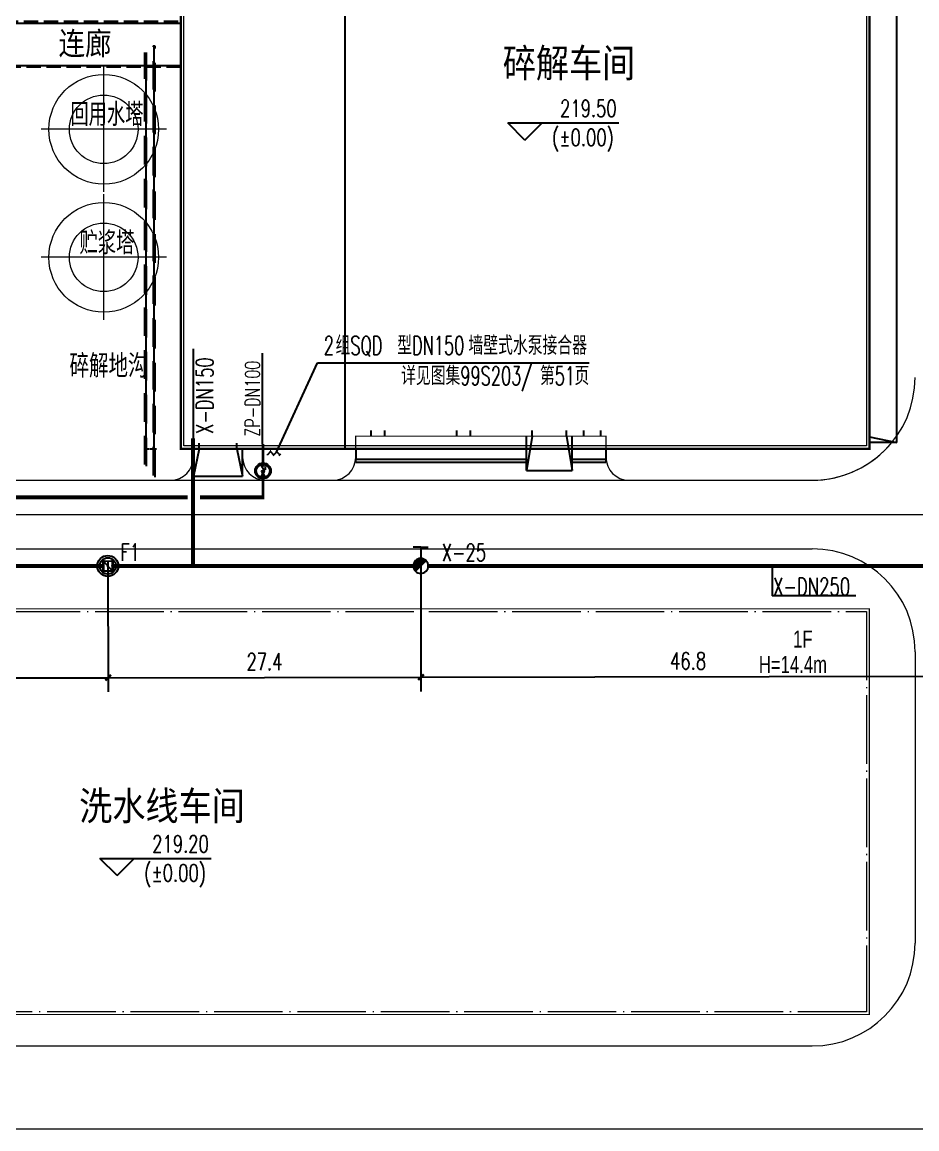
# Model space of a CAD drawing. Header units: metres. Extents: x 497246 to 997717, y 2998582 to 5998198.
# Drawn here: x 499510.9 to 499589.2, y 2999067.6 to 2999164.4 of the extents above; entities that cross this region are included whole.
import ezdxf
from ezdxf.enums import TextEntityAlignment as Align

# ---------------------------------------------------------------- set-up
doc = ezdxf.new("R2010")
doc.units = ezdxf.units.M
doc.header["$LTSCALE"] = 1000
for name, pattern in [('CENTER', [2, 1.25, -0.25, 0.25, -0.25]), ('DASH', [0.35, 0.25, -0.1]), ('DASHED2', [0.375, 0.25, -0.125]), ('DOTE', [2.42, 2, -0.2, 0.02, -0.2]), ('HIDDEN', [0.375, 0.25, -0.125])]:
    doc.linetypes.add(name, pattern=pattern)
doc.layers.get('0').update_dxf_attribs({"linetype": 'CONTINUOUS'})
doc.layers.get('Defpoints').update_dxf_attribs({"linetype": 'CONTINUOUS'})
for name, color, linetype in [('DIM_消防', 3, 'CONTINUOUS'), ('eqsj1', 141, 'CONTINUOUS'), ('EQUIP_消火栓', 7, 'CONTINUOUS'), ('EQUIP_消防', 7, 'CONTINUOUS'), ('eqzj1', 40, 'CONTINUOUS'), ('PIPE-喷淋', 6, 'CONTINUOUS'), ('PIPE-消防', 1, 'CONTINUOUS'), ('PIPE-给水', 3, 'CONTINUOUS'), ('PUB_TEXT', 7, 'CONTINUOUS'), ('TWT_DIM', 3, 'CONTINUOUS'), ('VALVE_喷淋', 7, 'CONTINUOUS'), ('建筑', 7, 'CONTINUOUS'), ('建筑门坡散水', 9, 'CONTINUOUS'), ('文字', 255, 'CONTINUOUS'), ('新建建筑', 2, 'CONTINUOUS')]:
    doc.layers.add(name, color=color, linetype=linetype)
doc.layers.add('建筑轴线', color=1, linetype='DOTE', lineweight=15, plot=False)
for name, color, linetype, lineweight in [('细线', 7, 'CONTINUOUS', 18), ('设备', 253, 'CONTINUOUS', 15), ('道路', 4, 'CONTINUOUS', 15), ('道路中线', 1, 'DOTE', 13)]:
    doc.layers.add(name, color=color, linetype=linetype, lineweight=lineweight)
doc.styles.add('_HZTXT', font='txt.shx', dxfattribs={"width": 0.8, "bigfont": 'HZTXT.shx'})
doc.styles.add('_TCH_DIM', font='SIMPLEX', dxfattribs={"bigfont": 'GBCBIG'})
doc.styles.add('_TCH_DIM_T3', font='SIMPLEX', dxfattribs={"width": 0.705882, "bigfont": 'GBCBIG'})
doc.styles.add('_TWT_SERIAL', font='COMPLEX', dxfattribs={"width": 0.8, "height": 3.5, "bigfont": 'HZTXT'})
doc.styles.add('CLWD', font='ARIALN.TTF')
doc.styles.add('HZTXT', font='txt', dxfattribs={"width": 0.7, "bigfont": 'HZTXT'})
doc.styles.get("Standard").update_dxf_attribs({"font": 'rs.shx', "bigfont": 'hztxt.shx'})
doc.styles.add('TG_LINETYPE', font='SIMPLEX', dxfattribs={"width": 0.8, "height": 3, "bigfont": 'HZTXT'})
doc.styles.add('亨利项目总图布置_2022_8_8_t3--03$0$亨利项目总图布置_2022_8_8_t3--02$0$CEC', font='ARIALN.TTF')
doc.linetypes.add('TG_X', pattern='A,3,-0.3,["X",TG_LINETYPE,S=0.1,R=0,X=-0.23,Y=-0.15],0', length=3.3)
doc.linetypes.add('TG_ZP', pattern='A,3,-0.6,["ZP",TG_LINETYPE,S=0.1,R=0,X=-0.6,Y=-0.2],0', length=3.6)
doc.dimstyles.new('_TWT_ARCH&&1', dxfattribs={"dimtxt": 1.4875, "dimasz": 0.5, "dimexe": 1.25, "dimexo": 1.5, "dimgap": 0.63125, "dimtad": 1, "dimdec": 1, "dimzin": 0, "dimdsep": 46, "dimtxsty": '_TCH_DIM_T3', "dimblk": 'ARCHTICK', "dimcen": 0.09, "dimclrt": 7, "dimazin": 2, "dimtfac": 1, "dimtdec": 1, "dimtix": 1, "dimtmove": 2, "dimatfit": 3, "dimfxl": 1, "dimtolj": 1, "dimtzin": 0, "dimarcsym": 0})

# ---------------------------------------------------------------- blocks, each defined once
blk = doc.blocks.new('A$C8b354ef7')
at = {"layer": '设备', "color": 1, "linetype": 'DOTE'}
for p, q in [((5.487, 0), (5.487, 11.015)), ((0, 5.508), (10.975, 5.508))]:
    blk.add_line(p, q, dxfattribs=at)
at = {"layer": '设备'}
blk.add_circle((5.487, 5.475), 4.8, dxfattribs=at)
at = {"layer": '设备', "linetype": 'HIDDEN'}
blk.add_circle((5.487, 5.475), 3, dxfattribs=at)
blk = doc.blocks.new('$VALVE$00000315')
blk.add_line((-75, 125), (75, 125))
blk.add_lwpolyline([(-125, -75), (-125, 75), (125, -75), (125, 75)])
for p in [(-125, 0), (125, 0)]:
    blk.add_point(p)
blk.add_solid([(0, 125), (0, 150), (75, 125)])
blk = doc.blocks.new('$VALVE$00000296')
for points in [[(-125, 72), (-125, -72), (125, 72), (125, -72), (-125, 72)], [(0, 60), (0, -64)]]:
    blk.add_lwpolyline(points)
for p in [(-125, 0), (125, 0)]:
    blk.add_point(p)
blk = doc.blocks.new('$ATTACHMENT$00000194')
for p, q in [((0, 0), (134, 134)), ((0, 0), (134, -134)), ((107, 162), (134, 134)), ((161, 107), (134, 134)), ((107, -161), (134, -134)), ((161, -107), (134, -134))]:
    blk.add_line(p, q)
blk = doc.blocks.new('$VALVE$00000316')
for p, q in [((-125, 72), (125, -72)), ((-125, 72), (-125, -72)), ((-125, 72), (125, 72)), ((125, 72), (125, -72)), ((-125, -72), (125, -72))]:
    blk.add_line(p, q)
at = {"const_width": 21.1}
blk.add_lwpolyline([(-11, 0, 1), (11, 0, 1)], format="xyb", close=True, dxfattribs=at)
for p in [(-125, 0), (125, 0)]:
    blk.add_point(p)
at = {"color": 7, "flags": 9}
for tag in ['XSIZE', 'YSIZE']:
    blk.add_attdef(tag, (0, 0), '', height=0.5, dxfattribs=at)
blk = doc.blocks.new('_ArchTick')
at = {"color": 0, "linetype": 'ByBlock', "const_width": 0.4}
blk.add_lwpolyline([(-0.5, -0.5), (0.5, 0.5)], dxfattribs=at)
blk = doc.blocks.new('*D399')
at = {"layer": 'Defpoints', "color": 0, "transparency": 16777216}
for p in [(499545.753, 2999118.818), (499592.515, 2999118.901), (499592.536, 2999107.189)]:
    blk.add_point(p, dxfattribs=at)
at = {"layer": 'TWT_DIM', "color": 0, "lineweight": -2, "transparency": 16777216}
for p, q in [((499545.756, 2999117.318), (499545.776, 2999105.856)), ((499592.518, 2999117.401), (499592.538, 2999105.939)), ((499545.774, 2999107.106), (499592.536, 2999107.189))]:
    blk.add_line(p, q, dxfattribs=at)
at = {"layer": 'TWT_DIM', "color": 0, "lineweight": -2, "transparency": 16777216, "xscale": 0.5, "yscale": 0.5, "zscale": 0.5}
for p, rotation in [((499545.774, 2999107.106), 180.1021288850687), ((499592.536, 2999107.189), 0.102128885068738)]:
    blk.add_blockref('_ArchTick', p, dxfattribs=dict(at, rotation=rotation))
at = {"layer": 'TWT_DIM', "color": 7, "transparency": 16777216, "insert": (499569.153, 2999108.522), "char_height": 1.4875, "attachment_point": 5, "rotation": 0.10213, "style": '_TCH_DIM_T3'}
blk.add_mtext('\\A1;46.8', dxfattribs=at)
blk = doc.blocks.new('*D400')
at = {"layer": 'Defpoints', "color": 0, "transparency": 16777216}
for p in [(499518.375, 2999118.769), (499545.753, 2999118.818), (499545.774, 2999107.106)]:
    blk.add_point(p, dxfattribs=at)
at = {"layer": 'TWT_DIM', "color": 0, "lineweight": -2, "transparency": 16777216}
for p, q in [((499518.377, 2999117.269), (499518.398, 2999105.807)), ((499545.756, 2999117.318), (499545.776, 2999105.856)), ((499518.395, 2999107.057), (499545.774, 2999107.106))]:
    blk.add_line(p, q, dxfattribs=at)
at = {"layer": 'TWT_DIM', "color": 0, "lineweight": -2, "transparency": 16777216, "xscale": 0.5, "yscale": 0.5, "zscale": 0.5}
for p, rotation in [((499518.395, 2999107.057), 180.1021288853441), ((499545.774, 2999107.106), 0.1021288853440977)]:
    blk.add_blockref('_ArchTick', p, dxfattribs=dict(at, rotation=rotation))
at = {"layer": 'TWT_DIM', "color": 7, "transparency": 16777216, "insert": (499532.082, 2999108.456), "char_height": 1.4875, "attachment_point": 5, "rotation": 0.10213, "style": '_TCH_DIM_T3'}
blk.add_mtext('\\A1;27.4', dxfattribs=at)
blk = doc.blocks.new('*D401')
at = {"layer": 'Defpoints', "color": 0, "transparency": 16777216}
for p in [(499459.755, 2999118.665), (499518.375, 2999118.769), (499518.395, 2999107.057)]:
    blk.add_point(p, dxfattribs=at)
at = {"layer": 'TWT_DIM', "color": 0, "lineweight": -2, "transparency": 16777216}
for p, q in [((499459.758, 2999117.165), (499459.778, 2999105.702)), ((499518.377, 2999117.269), (499518.398, 2999105.807)), ((499459.776, 2999106.952), (499518.395, 2999107.057))]:
    blk.add_line(p, q, dxfattribs=at)
at = {"layer": 'TWT_DIM', "color": 0, "lineweight": -2, "transparency": 16777216, "xscale": 0.5, "yscale": 0.5, "zscale": 0.5}
for p, rotation in [((499459.776, 2999106.952), 180.102128885093), ((499518.395, 2999107.057), 0.1021288850930501)]:
    blk.add_blockref('_ArchTick', p, dxfattribs=dict(at, rotation=rotation))
at = {"layer": 'TWT_DIM', "color": 7, "transparency": 16777216, "insert": (499489.083, 2999108.38), "char_height": 1.4875, "attachment_point": 5, "rotation": 0.10213, "style": '_TCH_DIM_T3'}
blk.add_mtext('\\A1;58.6', dxfattribs=at)
blk = doc.blocks.new('$TwtSys$00000385')
for p, q in [((0, 331), (-130, 331)), ((0, 331), (0, 131)), ((0, 331), (130, 331)), ((92, 92), (-92, -92))]:
    blk.add_line(p, q)
for start, end in [(135, 315), (315, 135)]:
    blk.add_arc((0, 0), 131, start, end)
at = {"color": 0}
for points in [[(-34, 127), (-127, 34), (34, 127), (-127, -34)], [(-93, 93), (-93, 93), (-34, 127), (-127, 34)], [(34, 127), (-127, -34), (93, 93), (-93, -93)]]:
    blk.add_solid(points, dxfattribs=at)

msp = doc.modelspace()

# ---------------------------------------------------------------- hatches: boundary and pattern name
at = {"layer": 'PIPE-喷淋', "linetype": 'TG_ZP'}
for points in [[(499531.946, 2999122.833), (499532.059, 2999122.833), (499532.059, 2999122.658)], [(499531.946, 2999122.833), (499531.946, 2999122.658), (499532.059, 2999122.658)]]:
    msp.add_hatch(color=0, dxfattribs=at).paths.add_polyline_path(points)

# ---------------------------------------------------------------- linework, layer by layer
at = {"color": 0}
msp.add_line((499539.115, 2999197.583), (499539.115, 2999127.083), dxfattribs=at)
at = {"color": 0, "ltscale": 10}
for radius in [0.689, 0.589]:
    msp.add_circle((499531.952, 2999125.148), radius, dxfattribs=at)
at = {"layer": 'DIM_消防'}
for p, q in [((499533.134, 2999126.79), (499536.73, 2999134.597)), ((499536.73, 2999134.597), (499560.495, 2999134.597))]:
    msp.add_line(p, q, dxfattribs=at)
at = {"layer": 'eqsj1', "color": 150, "linetype": 'DASHED2', "ltscale": 0.01}
for p, q in [((499521.621, 2999125.706), (499521.621, 2999161.75)), ((499521.771, 2999125.556), (499521.771, 2999161.75))]:
    msp.add_line(p, q, dxfattribs=at)
at = {"layer": 'eqsj1', "color": 150}
msp.add_line((499521.721, 2999127.083), (499521.721, 2999161.7), dxfattribs=at)
at = {"layer": 'eqzj1', "color": 150, "linetype": 'DASHED2', "ltscale": 0.01}
for p, q in [((499522.371, 2999124.756), (499522.371, 2999162.35)), ((499522.521, 2999124.606), (499522.521, 2999162.35))]:
    msp.add_line(p, q, dxfattribs=at)
at = {"layer": 'eqzj1', "color": 150}
msp.add_line((499522.421, 2999127.083), (499522.421, 2999162.4), dxfattribs=at)
at = {"layer": 'eqzj1', "linetype": 'CENTER'}
for p, q in [((499521.544, 2999127.083), (499522.021, 2999127.083)), ((499522.092, 2999127.083), (499522.627, 2999127.083))]:
    msp.add_line(p, q, dxfattribs=at)
at = {"layer": 'PIPE-喷淋', "color": 0, "linetype": 'TG_ZP', "ltscale": 0.003}
for points, const_width in [([(499531.946, 2999127.488), (499531.946, 2999125.613)], 0.225), ([(499508.951, 2999122.833), (499525.367, 2999122.833)], 0.35), ([(499526.448, 2999122.833), (499531.946, 2999122.833)], 0.35)]:
    msp.add_lwpolyline(points, dxfattribs=dict(at, const_width=const_width))
at = {"layer": 'PIPE-喷淋', "ltscale": 400, "const_width": 0.1}
for points in [[(499532.603, 2999126.832), (499532.603, 2999127.08)], [(499533.164, 2999126.832), (499533.164, 2999127.08)]]:
    msp.add_lwpolyline(points, dxfattribs=at)
at = {"layer": 'PIPE-喷淋', "const_width": 0.0525}
for points in [[(499531.946, 2999125.613), (499531.946, 2999125.614)], [(499531.946, 2999125.164), (499531.946, 2999125.132)]]:
    msp.add_lwpolyline(points, dxfattribs=at)
at = {"layer": 'PIPE-喷淋', "color": 0, "linetype": 'TG_ZP', "ltscale": 0.0025, "const_width": 0.225}
msp.add_lwpolyline([(499531.946, 2999122.833), (499531.946, 2999124.682)], dxfattribs=at)
at = {"layer": 'PIPE-消防', "color": 70, "linetype": 'TG_X', "ltscale": 700}
msp.add_line((499525.84, 2999135.84), (499525.84, 2999127.989), dxfattribs=at)
at = {"layer": 'PIPE-消防', "color": 70, "linetype": 'ByBlock'}
msp.add_line((499576.496, 2999116.927), (499576.496, 2999114.219), dxfattribs=at)
at = {"layer": 'PIPE-消防', "linetype": 'TG_X', "ltscale": 0.005, "const_width": 0.35}
for points in [[(499525.84, 2999127.989), (499525.84, 2999116.833)], [(499508.411, 2999116.833), (499517.926, 2999116.833)], [(499518.826, 2999116.833), (499525.84, 2999116.833)], [(499525.84, 2999116.833), (499545.101, 2999116.833)], [(499546.409, 2999116.833), (499598.015, 2999116.833)]]:
    msp.add_lwpolyline(points, dxfattribs=at)
at = {"layer": 'PIPE-给水', "color": 70, "linetype": 'ByBlock'}
for p, q in [((499531.92, 2999127.488), (499531.92, 2999135.444)), ((499583.836, 2999114.219), (499576.496, 2999114.219))]:
    msp.add_line(p, q, dxfattribs=at)
at = {"layer": 'VALVE_喷淋', "linetype": 'Continuous'}
for p, q in [((499517.925, 2999117.331), (499517.928, 2999116.331)), ((499518, 2999117.331), (499518.003, 2999116.331)), ((499518.75, 2999117.334), (499518.753, 2999116.334)), ((499518.825, 2999117.334), (499518.828, 2999116.334))]:
    msp.add_line(p, q, dxfattribs=at)
for radius in [0.913, 0.913, 0.713, 0.713]:
    msp.add_circle((499518.376, 2999116.833), radius, dxfattribs=at)
at = {"layer": '建筑'}
msp.add_line((499539.115, 2999197.583), (499539.115, 2999127.083), dxfattribs=at)
at = {"layer": '建筑', "linetype": 'Continuous', "const_width": 0.1}
for points in [[(499524.765, 2999197.583), (499540.065, 2999197.583), (499540.065, 2999196.483), (499561.965, 2999196.483), (499561.965, 2999197.583), (499585.015, 2999197.583), (499585.015, 2999127.083), (499561.965, 2999127.083), (499561.965, 2999128.183), (499540.065, 2999128.183), (499540.065, 2999127.083), (499524.765, 2999127.083)], [(499480.515, 2999113.083), (499585.015, 2999113.083), (499585.015, 2999077.583), (499480.515, 2999077.583)]]:
    msp.add_lwpolyline(points, close=True, dxfattribs=at)
at = {"layer": '建筑', "linetype": 'DASH', "ltscale": 0.005}
msp.add_lwpolyline([(499509.265, 2999164.483), (499524.765, 2999164.483), (499524.765, 2999160.483), (499509.265, 2999160.483)], close=True, dxfattribs=at)
at = {"layer": '建筑轴线', "ltscale": 3}
msp.add_lwpolyline([(499525.015, 2999197.333), (499584.765, 2999197.333), (499584.765, 2999127.333), (499525.015, 2999127.333)], close=True, dxfattribs=at)
at = {"layer": '建筑轴线', "ltscale": 0.003}
for points in [[(499525.015, 2999197.333), (499584.765, 2999197.333), (499584.765, 2999127.333), (499525.015, 2999127.333)], [(499480.765, 2999112.833), (499584.765, 2999112.833), (499584.765, 2999077.833), (499480.765, 2999077.833)]]:
    msp.add_lwpolyline(points, close=True, dxfattribs=at)
at = {"layer": '建筑门坡散水', "linetype": 'Continuous'}
for p, q in [((499587.415, 2999127.633), (499587.415, 2999197.033)), ((499541.415, 2999128.183), (499541.415, 2999128.683)), ((499542.615, 2999128.183), (499542.615, 2999128.683)), ((499548.915, 2999128.183), (499548.915, 2999128.683)), ((499550.115, 2999128.183), (499550.115, 2999128.683)), ((499555.015, 2999125.183), (499555.015, 2999128.183)), ((499555.515, 2999128.183), (499555.015, 2999125.183)), ((499555.515, 2999128.183), (499555.515, 2999128.683)), ((499558.515, 2999128.183), (499558.515, 2999128.683)), ((499558.515, 2999128.183), (499559.015, 2999125.183)), ((499559.015, 2999125.183), (499559.015, 2999128.183)), ((499560.015, 2999128.183), (499560.015, 2999128.683)), ((499561.515, 2999128.183), (499561.515, 2999128.683)), ((499526.365, 2999127.083), (499526.365, 2999127.583)), ((499529.665, 2999127.083), (499529.665, 2999127.583)), ((499585.015, 2999128.133), (499587.415, 2999127.633)), ((499587.415, 2999127.633), (499585.015, 2999127.633)), ((499525.865, 2999124.683), (499525.865, 2999127.083)), ((499526.365, 2999127.083), (499525.865, 2999124.683)), ((499529.665, 2999127.083), (499530.165, 2999124.683)), ((499530.165, 2999124.683), (499530.165, 2999127.083)), ((499540.065, 2999127.083), (499540.065, 2999126.283)), ((499540.065, 2999126.283), (499540.065, 2999126.183)), ((499561.965, 2999127.083), (499561.965, 2999126.183)), ((499540.065, 2999126.183), (499555.015, 2999126.183)), ((499540.065, 2999125.883), (499540.065, 2999126.183)), ((499555.015, 2999125.883), (499540.065, 2999125.883)), ((499555.015, 2999126.183), (499555.015, 2999125.883)), ((499559.015, 2999126.183), (499561.965, 2999126.183)), ((499559.015, 2999125.883), (499559.015, 2999126.183)), ((499561.965, 2999125.883), (499559.015, 2999125.883)), ((499561.965, 2999126.183), (499561.965, 2999125.883)), ((499525.865, 2999124.683), (499530.165, 2999124.683)), ((499555.015, 2999125.183), (499559.015, 2999125.183))]:
    msp.add_line(p, q, dxfattribs=at)
at = {"layer": '文字', "color": 0}
for p, q in [((499554.872, 2999154.094), (499553.372, 2999155.594)), ((499553.372, 2999155.594), (499563.099, 2999155.594)), ((499554.872, 2999154.094), (499556.372, 2999155.594)), ((499519.183, 2999089.742), (499517.683, 2999091.242)), ((499517.683, 2999091.242), (499527.41, 2999091.242)), ((499519.183, 2999089.742), (499520.683, 2999091.242))]:
    msp.add_line(p, q, dxfattribs=at)
at = {"layer": '新建建筑', "linetype": 'DASH', "ltscale": 10}
for p, q in [((499509.265, 2999164.333), (499524.765, 2999164.333)), ((499509.265, 2999160.632), (499524.765, 2999160.632))]:
    msp.add_line(p, q, dxfattribs=at)
at = {"layer": '新建建筑', "color": 0, "linetype": 'Continuous', "const_width": 0.2}
msp.add_lwpolyline([(499524.765, 2999197.583), (499585.015, 2999197.583), (499585.015, 2999127.083), (499524.765, 2999127.083)], close=True, dxfattribs=at)
at = {"layer": '道路', "linetype": 'ByBlock', "lineweight": 0, "ltscale": 0.2}
for p, q in [((499525.865, 2999127.083), (499525.865, 2999126.333)), ((499530.165, 2999127.083), (499530.165, 2999126.333)), ((499540.065, 2999127.083), (499540.065, 2999126.333)), ((499561.965, 2999127.083), (499561.965, 2999126.333)), ((499449.015, 2999124.333), (499580.015, 2999124.333)), ((499510.215, 2999124.333), (499523.865, 2999124.333)), ((499532.165, 2999124.333), (499538.065, 2999124.333)), ((499563.965, 2999124.333), (499580.015, 2999124.333)), ((499484.515, 2999118.333), (499580.015, 2999118.333)), ((499484.515, 2999074.833), (499580.015, 2999074.833)), ((499484.515, 2999074.833), (499580.015, 2999074.833))]:
    msp.add_line(p, q, dxfattribs=at)
at = {"layer": '道路', "linetype": 'ByBlock', "ltscale": 0.2}
msp.add_line((499589.015, 2999109.333), (499589.015, 2999083.833), dxfattribs=at)
msp.add_line((499589.015, 2999109.333), (499589.015, 2999083.833), dxfattribs=at)
for centre, end in [((499580.015, 2999133.333), 0), ((499580.015, 2999133.333), 320.70322), ((499580.015, 2999083.833), 360), ((499580.015, 2999083.833), 0)]:
    msp.add_arc(centre, 9, 270, end, dxfattribs=at)
at = {"layer": '道路', "linetype": 'ByBlock', "lineweight": 0, "ltscale": 0.2}
for centre, radius, start, end in [((499523.865, 2999126.333), 2, 270, 0), ((499532.165, 2999126.333), 2, 180, 270), ((499538.065, 2999126.333), 2, 270, 0), ((499563.965, 2999126.333), 2, 180, 270), ((499580.015, 2999109.333), 9, 360, 90), ((499580.015, 2999109.333), 9, 0, 90)]:
    msp.add_arc(centre, radius, start, end, dxfattribs=at)
at = {"layer": '道路中线', "ltscale": 5}
for p, q in [((499233.42, 2999121.333), (499592.515, 2999121.333)), ((499479.996, 2999067.583), (499645.996, 2999067.583))]:
    msp.add_line(p, q, dxfattribs=at)
at = {"layer": '道路中线', "ltscale": 0.005}
for p, q in [((499233.42, 2999121.333), (499592.515, 2999121.333)), ((499481.496, 2999067.583), (499645.996, 2999067.583)), ((499481.496, 2999067.583), (499645.996, 2999067.583))]:
    msp.add_line(p, q, dxfattribs=at)

# ---------------------------------------------------------------- block references
at = {"layer": 'EQUIP_消火栓', "xscale": 0.005, "yscale": 0.005, "zscale": 0.005}
msp.add_blockref('$TwtSys$00000385', (499545.755, 2999116.833), dxfattribs=at)
at = {"layer": 'EQUIP_消防', "xscale": 0.002, "yscale": 0.002, "zscale": 0.002, "rotation": 270}
for p in [(499532.6, 2999126.833), (499533.164, 2999126.83)]:
    msp.add_blockref('$ATTACHMENT$00000194', p, dxfattribs=at)
at = {"layer": 'VALVE_喷淋', "yscale": 0.0018, "zscale": 0.0018, "rotation": 270}
for name, p, xscale in [('$VALVE$00000315', (499531.946, 2999125.389), -0.0018), ('$VALVE$00000296', (499531.946, 2999124.907), 0.0018)]:
    msp.add_blockref(name, p, dxfattribs=dict(at, xscale=xscale))
at = {"layer": 'VALVE_喷淋', "linetype": 'Continuous', "xscale": 0.00300418119039787, "yscale": 0.006, "zscale": 0.00300418119039787, "rotation": 0.1921711441115849}
msp.add_blockref('$VALVE$00000316', (499518.376, 2999116.833), dxfattribs=at)
at = {"layer": '细线', "linetype": 'Continuous'}
for p in [(499512.528, 2999149.558), (499512.528, 2999138.358)]:
    msp.add_blockref('A$C8b354ef7', p, dxfattribs=at)

# ---------------------------------------------------------------- texts
at = {"style": '_HZTXT', "width": 0.8}
for s, p in [('回用水塔', (499518.295, 2999156.327)), ('贮浆塔', (499518.295, 2999145.094))]:
    msp.add_text(s, height=2, rotation=0, dxfattribs=at).set_placement(p, align=Align.MIDDLE_CENTER)
at = {"layer": 'DIM_消防', "color": 7, "style": '_TWT_SERIAL'}
for s, height, width, p in [('2', 1.621, 0.64, (499537.266, 2999135.307)), ('组', 1.621, 0.8, (499538.303, 2999135.307)), ('SQD', 1.6207, 0.64, (499539.599, 2999135.307)), ('型', 1.621, 0.8, (499543.696, 2999135.307)), ('DN150', 1.6207, 0.64, (499544.992, 2999135.307)), ('墙壁式水泵接合器', 1.6207, 0.8, (499549.931, 2999135.307)), ('详见图集', 1.6207, 0.8, (499544.036, 2999132.652)), ('99S203/', 1.6207, 0.64, (499549.222, 2999132.652)), ('第', 1.621, 0.8, (499556.186, 2999132.652)), ('51', 1.6207, 0.64, (499557.482, 2999132.652)), ('页', 1.621, 0.8, (499559.211, 2999132.652))]:
    msp.add_text(s, height=height, dxfattribs=dict(at, width=width)).set_placement(p)
at = {"layer": 'PIPE-喷淋', "linetype": 'TG_ZP', "ltscale": 800, "style": 'HZTXT', "width": 0.7}
msp.add_text('ZP-DN100', height=1.3, rotation=90, dxfattribs=at).set_placement((499531.036, 2999131.465, 9.049), align=Align.MIDDLE)
at = {"layer": 'PIPE-消防', "linetype": 'TG_X', "ltscale": 700, "style": 'HZTXT', "width": 0.7}
msp.add_text('X-DN150', height=1.5, rotation=90, dxfattribs=at).set_placement((499526.855, 2999131.736), align=Align.MIDDLE)
at = {"layer": 'PIPE-消防', "color": 140, "linetype": 'TG_X', "ltscale": 700, "style": 'HZTXT', "width": 0.7}
msp.add_text('F1', height=1.5, dxfattribs=at).set_placement((499519.474, 2999117.279))
msp.add_text('X-25', height=1.5, dxfattribs=at).set_placement((499549.539, 2999118.008), align=Align.MIDDLE)
at = {"layer": 'PIPE-消防', "linetype": 'TG_X', "ltscale": 700, "style": 'HZTXT', "width": 0.7}
msp.add_text('X-DN250', height=1.508, dxfattribs=at).set_placement((499579.966, 2999115.025), align=Align.MIDDLE)
at = {"layer": 'PUB_TEXT', "color": 1, "style": 'CLWD', "width": 0.7}
msp.add_text('碎解地沟', height=1.785, dxfattribs=at).set_placement((499515.022, 2999133.508))
at = {"layer": '文字', "color": 7, "style": '亨利项目总图布置_2022_8_8_t3--03$0$亨利项目总图布置_2022_8_8_t3--02$0$CEC', "width": 0.85}
for s, height, p in [('连廊', 2, (499514.058, 2999161.548)), ('碎解车间', 2.5, (499552.932, 2999159.579)), ('1F', 1.5, (499578.335, 2999109.682)), ('H=14.4m', 1.5, (499575.343, 2999107.458)), ('洗水线车间', 2.5, (499515.868, 2999094.589))]:
    msp.add_text(s, height=height, dxfattribs=at).set_placement(p)
at = {"layer": '文字', "color": 0, "style": '_TCH_DIM', "width": 0.705882}
for s, p in [('219.50', (499557.949, 2999156.119)), ('(%%P0.00)', (499557.249, 2999153.581)), ('219.20', (499522.26, 2999091.767)), ('(%%P0.00)', (499521.56, 2999089.23))]:
    msp.add_text(s, height=1.4875, dxfattribs=at).set_placement(p)

# ---------------------------------------------------------------- dimensions: what is measured, and where the dimension line sits
at = {"layer": 'TWT_DIM', "color": 3}
for p1, p2, picture, middle in [((499459.755, 2999118.665), (499518.375, 2999118.769), '*D401', (499489.083, 2999108.38)), ((499518.375, 2999118.769), (499545.753, 2999118.818), '*D400', (499532.082, 2999108.456)), ((499545.753, 2999118.818), (499592.515, 2999118.901), '*D399', (499569.153, 2999108.522))]:
    dim = msp.add_aligned_dim(p1=p1, p2=p2, distance=-11.712, dimstyle='_TWT_ARCH&&1', dxfattribs=at)
    dim.commit()
    dim.dimension.update_dxf_attribs({"geometry": picture, "text_midpoint": middle})

doc.saveas('drawing.dxf')
